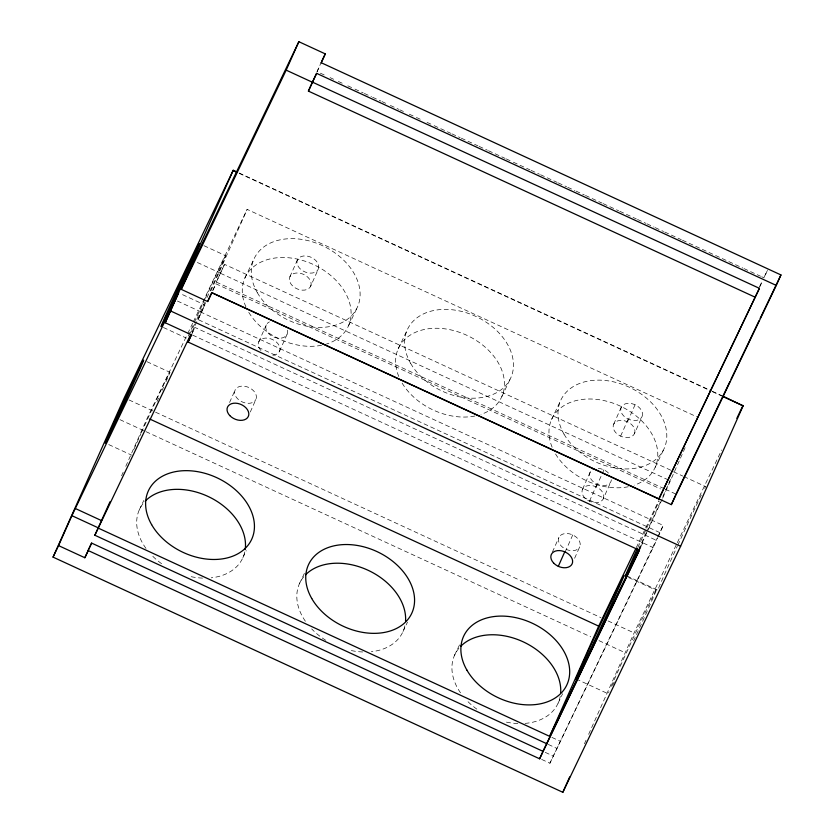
<?xml version="1.0" encoding="UTF-8"?>
<svg xmlns="http://www.w3.org/2000/svg" width="834" height="834" viewBox="0 0 834 834"><rect width="100%" height="100%" fill="white"/><g stroke="black" fill="none" stroke-linecap="round" stroke-linejoin="round"><path stroke-width="0.63" stroke-dasharray="4.17 3.13" d="M121.576 475.766L123.161 472.221M125.788 466.321L147.337 417.907L187.16 334.736M659.809 532.603L198.096 319.589L205.633 302.659M210.887 290.858L247.156 209.386L697.328 417.063M191.518 334.882L194.854 327.397L656.566 540.411L657.599 538.107M198.096 319.589L204.851 304.942L180.853 293.87M664.198 488.693L216.34 282.08L224.534 264.336L671.526 470.543M212.868 290.534L215.87 283.789L660.497 488.922M216.34 282.08L224.534 264.336M324.165 74.914L317.076 71.641L321.069 62.654M229.59 402.447L235.157 389.937M258.728 341.898L266.317 324.843M289.888 276.794L297.477 259.749M250.304 412.006L255.871 399.496A11.415 7.944 24 0 0 243.309 386.121A11.415 7.944 24 0 0 237.367 398.537A11.415 7.944 24 0 0 255.871 399.496M279.442 351.458L287.032 334.403M310.602 286.354A11.415 7.944 24 0 0 298.03 272.989A11.415 7.944 24 0 0 292.098 285.395A11.415 7.944 24 0 0 310.602 286.354L318.192 269.309A11.415 7.944 24 0 0 305.63 255.934A11.415 7.944 24 0 0 299.687 268.339A11.415 7.944 24 0 0 318.192 269.309M552.379 552.108L558.968 537.336M582.528 489.287L590.128 472.242M613.688 424.193L621.288 407.148M565.16 552.004L572.75 534.948M589.461 501.234L597.05 484.189M596.32 486.91L601.887 474.4M602.398 473.264L603.91 469.855M620.621 436.14L628.211 419.085M627.481 421.816L635.07 404.761M574.626 558.259L579.682 546.895A11.415 7.944 24 0 0 567.11 533.52A11.415 7.944 24 0 0 561.178 545.926A11.415 7.944 24 0 0 579.682 546.895M603.253 498.847A11.415 7.944 24 0 0 590.681 485.482A11.415 7.944 24 0 0 584.738 497.888A11.415 7.944 24 0 0 603.253 498.847L610.842 481.802M634.413 433.753A11.415 7.944 24 0 0 621.841 420.378A11.415 7.944 24 0 0 615.899 432.794A11.415 7.944 24 0 0 634.413 433.753L642.003 416.708A11.415 7.944 24 0 0 629.43 403.333A11.415 7.944 24 0 0 623.498 415.739A11.415 7.944 24 0 0 642.003 416.708M639.449 550.273L642.785 542.788L639.98 548.647M662.113 499.378L639.355 548.908M662.634 498.19L685.319 447.233M767.071 271.113L764.069 277.858L761.703 276.763M541.641 759.409L549.908 763.225L657.004 538.451M658.109 536.95L663.239 525.43L201.526 312.427M584.436 743.782L586.021 740.227M588.648 734.306L634.101 632.954L676.77 543.82M187.713 333.558L192.758 323.019M193.321 321.851L247.156 209.386M191.893 332.026L204.851 304.942M317.076 71.641L320.225 65.062M192.404 332.516L194.854 327.397M212.722 290.368L215.87 283.789M244.883 278.014L253.911 259.155M139.299 509.845L143.761 500.504M348.487 325.813L357.515 306.954M242.892 557.633L246.249 550.638M398.225 348.758L407.253 329.899M299.427 583.717L304.452 573.208M501.828 396.557L510.856 377.698M403.02 631.505L407.492 622.174M551.576 419.502L560.604 400.643M454.54 655.274L459.576 644.776M655.17 467.301L664.198 448.442M558.144 703.072L562.616 693.732M759.649 286.458L761.901 281.767M764.142 277.076L767.509 270.049M759.586 287.24L762.391 281.371M636.269 547.646L658.693 500.786M657.567 537.284L663.239 525.43M549.908 763.225L656.566 540.411M677.323 542.653L721.681 450.006M330.087 77.635L333.631 79.272M338.364 81.461L343.087 83.64M347.82 85.819L353.731 88.55M354.919 89.092L363.197 92.918M364.375 93.46L371.474 96.734M372.652 97.276L380.929 101.102M382.118 101.644L385.662 103.28M390.395 105.459L398.673 109.285M399.851 109.827L403.395 111.464M409.317 114.195L415.228 116.916M416.406 117.469L421.139 119.648M427.05 122.379L432.961 125.1M434.149 125.653L450.704 133.284M451.882 133.836L460.159 137.652M461.348 138.194L477.903 145.835M479.081 146.377L487.358 150.193M488.536 150.745L505.102 158.377M506.28 158.929L512.191 161.65M513.379 162.203L529.934 169.834M531.112 170.386L539.389 174.202M540.578 174.744L557.133 182.385M558.311 182.927L566.588 186.753M567.766 187.296L574.866 190.569M576.044 191.111L584.332 194.937M585.51 195.479L602.065 203.11M603.243 203.663L618.62 210.752M619.798 211.294L636.363 218.935M637.541 219.478L645.818 223.303M646.996 223.846L654.096 227.119M655.274 227.661L663.551 231.487M664.74 232.029L681.295 239.671M682.473 240.213L742.781 268.037M743.97 268.579L760.525 276.221M239.139 172.992L711.068 390.708M712.257 391.261L721.723 395.618M239.264 173.389L711.194 391.115M712.372 391.657L721.837 396.025M203.944 245.686L225.66 255.704A45.641 0.625 -65.2 0 1 206.801 298.051M673.538 471.794L682.723 476.026M683.87 476.558L705.689 486.618A57.056 0.782 -65.2 0 0 703.479 490.642M197.366 262.502L220.332 273.104M220.53 273.312L667.534 479.529M665.376 489.245L676.009 494.145M177.423 301.032L201.421 312.104M192.612 335.112L653.137 547.573M163.401 327.501L186.263 338.051M626.876 575.908L657.87 590.211M628.555 577.524L656.108 590.232M147.003 361.716L169.865 372.266M129.051 399.955L600.98 617.671M608.08 620.944L634.101 632.954M119.96 419.658L144.793 431.115M145.981 431.658L590.701 636.832M598.989 640.648L625.01 652.657M108.754 444.585L131.616 455.135M576.148 678.991L608.288 693.815A57.056 0.782 -65.2 0 1 609.018 691.761M551.931 737.402L559.989 741.124M548.303 744.439L556.57 748.254M545.259 752.372L553.317 756.094M205.268 298.384A45.641 0.625 -65.2 0 1 225.649 255.694M204.81 302.367A45.641 0.625 -65.2 0 1 195.104 323.081M194.603 324.134A45.641 0.625 -65.2 0 1 190.548 332.578M188.328 336.081A45.641 0.625 -65.2 0 1 193.707 323.78M194.186 322.727A45.641 0.625 -65.2 0 1 204.768 299.469M244.769 551.962A57.056 40.96 25.6 0 1 211.242 577.816M202.568 578.108A57.056 40.96 25.6 0 1 188.411 576.075M161.598 563.711A57.056 40.96 25.6 0 1 150.766 554.203M145.971 548.386A57.056 40.96 25.6 0 1 145.377 500.973M398.788 376.488A57.056 40.96 25.6 0 1 427.321 328.919A57.056 40.96 25.6 0 1 497.314 361.205A57.056 40.96 25.6 0 1 480.978 414.404M474.869 416.02A57.056 40.96 25.6 0 1 401.613 382.222M611.322 686.309A57.056 0.782 -65.2 0 1 652.469 597.154A57.056 0.782 -65.2 0 1 633.579 640.919M614.304 682.014A57.056 0.782 -65.2 0 1 612.636 685.465M287.365 330.181A11.415 7.944 24 0 1 273.25 336.79A11.415 7.944 24 0 1 269.413 321.903M552.129 447.222A57.056 40.96 25.6 0 1 580.662 399.663A57.056 40.96 25.6 0 1 650.656 431.949A57.056 40.96 25.6 0 1 634.33 485.148M628.221 486.764A57.056 40.96 25.6 0 1 555.559 453.988M141.415 432.575A45.641 0.625 -65.2 0 1 165.664 380.45A45.641 0.625 -65.2 0 1 165.017 383.776M163.558 387.049A45.641 0.625 -65.2 0 1 162.098 390.312M158.564 398.12A45.641 0.625 -65.2 0 1 157.011 401.54M134.034 449.13A45.641 0.625 -65.2 0 1 140.936 433.628M560.25 696.202A57.056 40.96 25.6 0 1 524.044 723.464M517.81 723.537A57.056 40.96 25.6 0 1 504.935 721.817M476.839 709.14A57.056 40.96 25.6 0 1 466.008 699.643M460.504 692.814A57.056 40.96 25.6 0 1 459.784 647.278M245.936 306.902A57.056 40.96 25.6 0 1 273.542 258.238A57.056 40.96 25.6 0 1 344.202 290.837A57.056 40.96 25.6 0 1 326.448 344.046M321.528 345.276A57.056 40.96 25.6 0 1 248.271 311.478M404.897 625.834A57.056 40.96 25.6 0 1 371.359 651.688M362.696 651.979A57.056 40.96 25.6 0 1 348.529 649.947M325.802 640.314A57.056 40.96 25.6 0 1 311.687 628.93M305.39 621.247A57.056 40.96 25.6 0 1 304.671 575.721M260.938 350.488A11.415 7.944 24 0 1 263.356 338.406A11.415 7.944 24 0 1 279.223 345.735A11.415 7.944 24 0 1 271.29 355.263M611.374 479.779A11.415 7.944 24 0 1 595.737 483.501A11.415 7.944 24 0 1 593.224 469.302M598.27 468.427A11.415 7.944 24 0 1 610.238 475.338M658.599 588.147A57.056 0.782 -65.2 0 1 677.281 546.301M677.802 545.175A57.056 0.782 -65.2 0 1 702.311 492.988M670.505 479.3A57.056 0.782 -65.2 0 1 661.883 498.669M660.392 501.964A57.056 0.782 -65.2 0 1 646.85 531.477M646.329 532.592A57.056 0.782 -65.2 0 1 638.98 548.345M637.874 547.417A57.056 0.782 -65.2 0 1 646.173 529.215M646.694 528.089A57.056 0.782 -65.2 0 1 659.256 501.026M410.641 363.363A57.056 40.96 25.6 0 0 504.778 386.569A57.056 40.96 25.6 0 0 461.744 311.457A57.056 40.96 25.6 0 0 410.641 363.363M257.299 292.619A57.056 40.96 25.6 0 0 351.427 315.825A57.056 40.96 25.6 0 0 308.403 240.713A57.056 40.96 25.6 0 0 257.299 292.619M563.992 434.107A57.056 40.96 25.6 0 0 658.12 457.313A57.056 40.96 25.6 0 0 615.085 382.201A57.056 40.96 25.6 0 0 563.992 434.107"/><path stroke-width="1.25" d="M722.901 396.171L743.125 405.845L680.617 546.249L562.835 792.3L53.053 557.122L124.318 397.766L233.228 170.261L236.773 171.898M58.557 545.613L71.891 515.673L178.57 292.817L165.236 322.758L191.518 334.882L188.098 342.055L639.449 550.273L539.629 758.804L88.268 550.576L84.839 557.737L58.557 545.613L53.053 557.122M165.236 322.758L233.228 170.261M755.406 297.321L308.413 91.104L312.406 82.118L759.409 288.335L658.86 498.993L211.867 292.776L207.666 301.543L181.249 289.356L193.915 260.917L298.853 41.7L325.27 53.887L321.267 62.873M181.249 289.356L286.187 70.15L298.853 41.7M547.125 743.886L94.857 535.24L190.767 334.361M84.839 557.737L91.604 543.09L542.955 751.309L639.417 549.814M94.857 535.24L110.015 501.745M188.098 342.055L191.424 334.57M207.666 301.543L211.169 293.683M308.413 91.104L316.607 73.35L776.287 285.416L780.947 274.939L321.069 62.654M558.3 566.328L564.879 551.555M539.629 758.804L542.955 751.309M98.276 528.12L549.627 736.339L598.697 626.136L635.706 548.814M658.86 498.993L759.409 288.335M211.669 292.567L671.349 504.633L675.498 495.313M562.835 792.3L569.685 776.913M321.601 61.56L325.27 53.887M88.195 550.221L91.604 543.09M312.406 82.118L316.607 73.35M549.627 736.339L639.355 548.908M676.009 494.145L729.886 381.607M731.011 379.272L759.065 320.652M760.191 318.307L780.947 274.939M671.349 504.633L776.287 285.416M736.829 418.345L743.011 405.449M286.187 70.15L312.604 82.337M233.343 170.668L236.898 172.304M723.026 396.567L743.125 405.845M170.834 311.072L680.617 546.249M149.703 419.002L598.697 626.136M75.321 508.5L101.602 520.635M71.891 515.673L98.172 527.797M145.377 500.973A57.056 40.96 25.6 0 1 209.251 497.022A57.056 40.96 25.6 0 1 245.196 549.564M305.505 574.845A57.056 40.96 25.6 0 1 367.888 570.185A57.056 40.96 25.6 0 1 405.574 621.007M460.618 646.402A57.056 40.96 25.6 0 1 523.012 641.742A57.056 40.96 25.6 0 1 560.688 692.574M637.979 550.471A57.056 0.782 -65.2 0 1 637.385 548.491M229.777 415.582A11.415 7.944 24 0 0 248.282 416.552A11.415 7.944 24 0 0 235.709 403.176A11.415 7.944 24 0 0 229.777 415.582M151.621 524.638A57.056 40.96 25.6 0 0 245.759 547.844A57.056 40.96 25.6 0 0 202.725 472.732A57.056 40.96 25.6 0 0 151.621 524.638M588.397 654.075A57.056 0.782 -65.2 0 0 623.968 575.397A57.056 0.782 -65.2 0 0 587.803 652.105A57.056 0.782 -65.2 0 0 588.397 654.075M311.749 598.51A57.056 40.96 25.6 0 0 405.887 621.716A57.056 40.96 25.6 0 0 362.853 546.604A57.056 40.96 25.6 0 0 311.749 598.51M466.873 670.067A57.056 40.96 25.6 0 0 561.001 693.273A57.056 40.96 25.6 0 0 517.977 618.161A57.056 40.96 25.6 0 0 466.873 670.067M115.123 423.078A45.641 0.625 -65.2 0 0 143.584 360.132A45.641 0.625 -65.2 0 0 114.654 421.504A45.641 0.625 -65.2 0 0 115.123 423.078M170.918 306.516A45.641 0.625 -65.2 0 0 199.378 243.58A45.641 0.625 -65.2 0 0 170.449 304.942A45.641 0.625 -65.2 0 0 170.918 306.516M553.578 562.981A11.415 7.944 24 0 0 572.093 563.94A11.415 7.944 24 0 0 559.52 550.576A11.415 7.944 24 0 0 553.578 562.981"/></g></svg>
